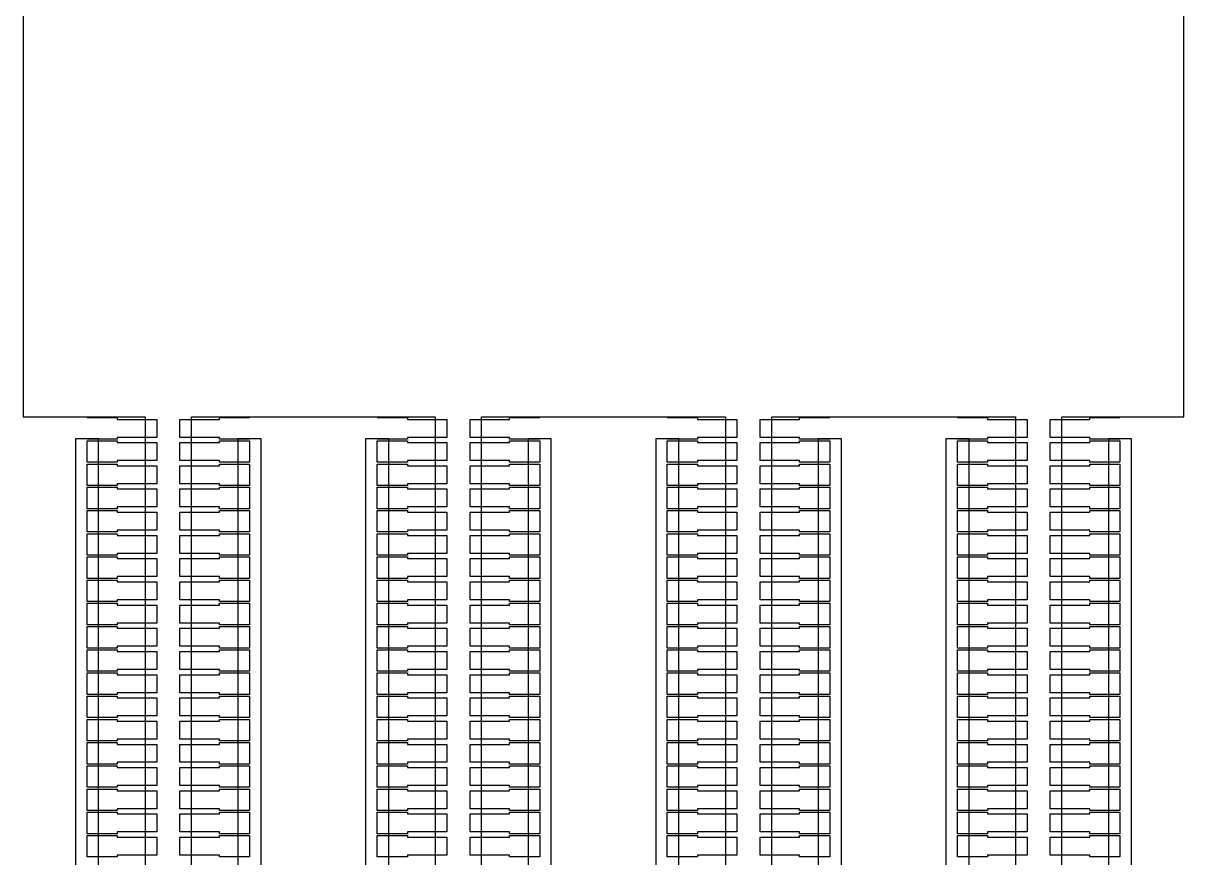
# Model space of a CAD drawing. Extents: x -38350 to 38650, y -35000 to 36000.
# Drawn here: x 0 to 1000, y -380 to 339 of the extents above; entities that cross this region are included whole.
import ezdxf

# ---------------------------------------------------------------- set-up
doc = ezdxf.new("R2010")
doc.units = 0
doc.header["$MEASUREMENT"] = 0
doc.layers.add('Layer1', color=10, linetype='Continuous')

msp = doc.modelspace()

# ---------------------------------------------------------------- linework, layer by layer
for p, q in [((0, 3500), (0, 0)), ((1000, 0), (1000, 3500)), ((0, 0), (55, 0)), ((55, 0), (55, -0.75)), ((195, -0.75), (195, 0)), ((195, 0), (305, 0)), ((305, 0), (305, -0.75)), ((445, -0.75), (445, 0)), ((445, 0), (555, 0)), ((555, 0), (555, -0.75)), ((695, -0.75), (695, 0)), ((695, 0), (805, 0)), ((805, 0), (805, -0.75)), ((945, -0.75), (945, 0)), ((945, 0), (1000, 0)), ((55, -0.75), (81, -0.75)), ((81, -0.75), (81, -2.25)), ((81, -2.25), (115, -2.25)), ((115, -2.25), (115, -17.75)), ((135, -17.75), (135, -2.25)), ((135, -2.25), (169, -2.25)), ((169, -2.25), (169, -0.75)), ((169, -0.75), (195, -0.75)), ((305, -0.75), (331, -0.75)), ((331, -0.75), (331, -2.25)), ((331, -2.25), (365, -2.25)), ((365, -2.25), (365, -17.75)), ((385, -17.75), (385, -2.25)), ((385, -2.25), (419, -2.25)), ((419, -2.25), (419, -0.75)), ((419, -0.75), (445, -0.75)), ((555, -0.75), (581, -0.75)), ((581, -0.75), (581, -2.25)), ((581, -2.25), (615, -2.25)), ((615, -2.25), (615, -17.75)), ((635, -17.75), (635, -2.25)), ((635, -2.25), (669, -2.25)), ((669, -2.25), (669, -0.75)), ((669, -0.75), (695, -0.75)), ((805, -0.75), (831, -0.75)), ((831, -0.75), (831, -2.25)), ((831, -2.25), (865, -2.25)), ((865, -2.25), (865, -17.75)), ((885, -17.75), (885, -2.25)), ((885, -2.25), (919, -2.25)), ((919, -2.25), (919, -0.75)), ((919, -0.75), (945, -0.75)), ((55, -19), (45, -19)), ((45, -19), (45, -1000)), ((55, -19.25), (55, -19)), ((81, -19.25), (55, -19.25)), ((115, -17.75), (81, -17.75)), ((81, -17.75), (81, -19.25)), ((169, -17.75), (135, -17.75)), ((169, -19.25), (169, -17.75)), ((195, -19.25), (169, -19.25)), ((205, -19), (195, -19)), ((195, -19), (195, -19.25)), ((205, -1000), (205, -19)), ((305, -19), (295, -19)), ((295, -19), (295, -1000)), ((305, -19.25), (305, -19)), ((331, -19.25), (305, -19.25)), ((365, -17.75), (331, -17.75)), ((331, -17.75), (331, -19.25)), ((419, -17.75), (385, -17.75)), ((419, -19.25), (419, -17.75)), ((445, -19.25), (419, -19.25)), ((455, -19), (445, -19)), ((445, -19), (445, -19.25)), ((455, -1000), (455, -19)), ((555, -19), (545, -19)), ((545, -19), (545, -1000)), ((555, -19.25), (555, -19)), ((581, -19.25), (555, -19.25)), ((615, -17.75), (581, -17.75)), ((581, -17.75), (581, -19.25)), ((669, -17.75), (635, -17.75)), ((669, -19.25), (669, -17.75)), ((695, -19.25), (669, -19.25)), ((705, -19), (695, -19)), ((695, -19), (695, -19.25)), ((705, -1000), (705, -19)), ((805, -19), (795, -19)), ((795, -19), (795, -1000)), ((805, -19.25), (805, -19)), ((831, -19.25), (805, -19.25)), ((865, -17.75), (831, -17.75)), ((831, -17.75), (831, -19.25)), ((919, -17.75), (885, -17.75)), ((919, -19.25), (919, -17.75)), ((945, -19.25), (919, -19.25)), ((955, -19), (945, -19)), ((945, -19), (945, -19.25)), ((955, -1000), (955, -19)), ((55, -39.25), (55, -20.75)), ((55, -20.75), (81, -20.75)), ((81, -20.75), (81, -22.25)), ((81, -22.25), (115, -22.25)), ((115, -22.25), (115, -37.75)), ((135, -37.75), (135, -22.25)), ((135, -22.25), (169, -22.25)), ((169, -22.25), (169, -20.75)), ((169, -20.75), (195, -20.75)), ((195, -20.75), (195, -39.25)), ((305, -39.25), (305, -20.75)), ((305, -20.75), (331, -20.75)), ((331, -20.75), (331, -22.25)), ((331, -22.25), (365, -22.25)), ((365, -22.25), (365, -37.75)), ((385, -37.75), (385, -22.25)), ((385, -22.25), (419, -22.25)), ((419, -22.25), (419, -20.75)), ((419, -20.75), (445, -20.75)), ((445, -20.75), (445, -39.25)), ((555, -39.25), (555, -20.75)), ((555, -20.75), (581, -20.75)), ((581, -20.75), (581, -22.25)), ((581, -22.25), (615, -22.25)), ((615, -22.25), (615, -37.75)), ((635, -37.75), (635, -22.25)), ((635, -22.25), (669, -22.25)), ((669, -22.25), (669, -20.75)), ((669, -20.75), (695, -20.75)), ((695, -20.75), (695, -39.25)), ((805, -39.25), (805, -20.75)), ((805, -20.75), (831, -20.75)), ((831, -20.75), (831, -22.25)), ((831, -22.25), (865, -22.25)), ((865, -22.25), (865, -37.75)), ((885, -37.75), (885, -22.25)), ((885, -22.25), (919, -22.25)), ((919, -22.25), (919, -20.75)), ((919, -20.75), (945, -20.75)), ((945, -20.75), (945, -39.25)), ((81, -39.25), (55, -39.25)), ((115, -37.75), (81, -37.75)), ((81, -37.75), (81, -39.25)), ((169, -37.75), (135, -37.75)), ((169, -39.25), (169, -37.75)), ((195, -39.25), (169, -39.25)), ((331, -39.25), (305, -39.25)), ((365, -37.75), (331, -37.75)), ((331, -37.75), (331, -39.25)), ((419, -37.75), (385, -37.75)), ((419, -39.25), (419, -37.75)), ((445, -39.25), (419, -39.25)), ((581, -39.25), (555, -39.25)), ((615, -37.75), (581, -37.75)), ((581, -37.75), (581, -39.25)), ((669, -37.75), (635, -37.75)), ((669, -39.25), (669, -37.75)), ((695, -39.25), (669, -39.25)), ((831, -39.25), (805, -39.25)), ((865, -37.75), (831, -37.75)), ((831, -37.75), (831, -39.25)), ((919, -37.75), (885, -37.75)), ((919, -39.25), (919, -37.75)), ((945, -39.25), (919, -39.25)), ((55, -59.25), (55, -40.75)), ((55, -40.75), (81, -40.75)), ((81, -40.75), (81, -42.25)), ((81, -42.25), (115, -42.25)), ((115, -42.25), (115, -57.75)), ((135, -57.75), (135, -42.25)), ((135, -42.25), (169, -42.25)), ((169, -42.25), (169, -40.75)), ((169, -40.75), (195, -40.75)), ((195, -40.75), (195, -59.25)), ((305, -59.25), (305, -40.75)), ((305, -40.75), (331, -40.75)), ((331, -40.75), (331, -42.25)), ((331, -42.25), (365, -42.25)), ((365, -42.25), (365, -57.75)), ((385, -57.75), (385, -42.25)), ((385, -42.25), (419, -42.25)), ((419, -42.25), (419, -40.75)), ((419, -40.75), (445, -40.75)), ((445, -40.75), (445, -59.25)), ((555, -59.25), (555, -40.75)), ((555, -40.75), (581, -40.75)), ((581, -40.75), (581, -42.25)), ((581, -42.25), (615, -42.25)), ((615, -42.25), (615, -57.75)), ((635, -57.75), (635, -42.25)), ((635, -42.25), (669, -42.25)), ((669, -42.25), (669, -40.75)), ((669, -40.75), (695, -40.75)), ((695, -40.75), (695, -59.25)), ((805, -59.25), (805, -40.75)), ((805, -40.75), (831, -40.75)), ((831, -40.75), (831, -42.25)), ((831, -42.25), (865, -42.25)), ((865, -42.25), (865, -57.75)), ((885, -57.75), (885, -42.25)), ((885, -42.25), (919, -42.25)), ((919, -42.25), (919, -40.75)), ((919, -40.75), (945, -40.75)), ((945, -40.75), (945, -59.25)), ((81, -59.25), (55, -59.25)), ((115, -57.75), (81, -57.75)), ((81, -57.75), (81, -59.25)), ((169, -57.75), (135, -57.75)), ((169, -59.25), (169, -57.75)), ((195, -59.25), (169, -59.25)), ((331, -59.25), (305, -59.25)), ((365, -57.75), (331, -57.75)), ((331, -57.75), (331, -59.25)), ((419, -57.75), (385, -57.75)), ((419, -59.25), (419, -57.75)), ((445, -59.25), (419, -59.25)), ((581, -59.25), (555, -59.25)), ((615, -57.75), (581, -57.75)), ((581, -57.75), (581, -59.25)), ((669, -57.75), (635, -57.75)), ((669, -59.25), (669, -57.75)), ((695, -59.25), (669, -59.25)), ((831, -59.25), (805, -59.25)), ((865, -57.75), (831, -57.75)), ((831, -57.75), (831, -59.25)), ((919, -57.75), (885, -57.75)), ((919, -59.25), (919, -57.75)), ((945, -59.25), (919, -59.25)), ((55, -79.25), (55, -60.75)), ((55, -60.75), (81, -60.75)), ((81, -60.75), (81, -62.25)), ((81, -62.25), (115, -62.25)), ((115, -62.25), (115, -77.75)), ((135, -77.75), (135, -62.25)), ((135, -62.25), (169, -62.25)), ((169, -62.25), (169, -60.75)), ((169, -60.75), (195, -60.75)), ((195, -60.75), (195, -79.25)), ((305, -79.25), (305, -60.75)), ((305, -60.75), (331, -60.75)), ((331, -60.75), (331, -62.25)), ((331, -62.25), (365, -62.25)), ((365, -62.25), (365, -77.75)), ((385, -77.75), (385, -62.25)), ((385, -62.25), (419, -62.25)), ((419, -62.25), (419, -60.75)), ((419, -60.75), (445, -60.75)), ((445, -60.75), (445, -79.25)), ((555, -79.25), (555, -60.75)), ((555, -60.75), (581, -60.75)), ((581, -60.75), (581, -62.25)), ((581, -62.25), (615, -62.25)), ((615, -62.25), (615, -77.75)), ((635, -77.75), (635, -62.25)), ((635, -62.25), (669, -62.25)), ((669, -62.25), (669, -60.75)), ((669, -60.75), (695, -60.75)), ((695, -60.75), (695, -79.25)), ((805, -79.25), (805, -60.75)), ((805, -60.75), (831, -60.75)), ((831, -60.75), (831, -62.25)), ((831, -62.25), (865, -62.25)), ((865, -62.25), (865, -77.75)), ((885, -77.75), (885, -62.25)), ((885, -62.25), (919, -62.25)), ((919, -62.25), (919, -60.75)), ((919, -60.75), (945, -60.75)), ((945, -60.75), (945, -79.25)), ((81, -79.25), (55, -79.25)), ((115, -77.75), (81, -77.75)), ((81, -77.75), (81, -79.25)), ((169, -77.75), (135, -77.75)), ((169, -79.25), (169, -77.75)), ((195, -79.25), (169, -79.25)), ((331, -79.25), (305, -79.25)), ((365, -77.75), (331, -77.75)), ((331, -77.75), (331, -79.25)), ((419, -77.75), (385, -77.75)), ((419, -79.25), (419, -77.75)), ((445, -79.25), (419, -79.25)), ((581, -79.25), (555, -79.25)), ((615, -77.75), (581, -77.75)), ((581, -77.75), (581, -79.25)), ((669, -77.75), (635, -77.75)), ((669, -79.25), (669, -77.75)), ((695, -79.25), (669, -79.25)), ((831, -79.25), (805, -79.25)), ((865, -77.75), (831, -77.75)), ((831, -77.75), (831, -79.25)), ((919, -77.75), (885, -77.75)), ((919, -79.25), (919, -77.75)), ((945, -79.25), (919, -79.25)), ((55, -99.25), (55, -80.75)), ((55, -80.75), (81, -80.75)), ((81, -80.75), (81, -82.25)), ((81, -82.25), (115, -82.25)), ((115, -82.25), (115, -97.75)), ((135, -97.75), (135, -82.25)), ((135, -82.25), (169, -82.25)), ((169, -82.25), (169, -80.75)), ((169, -80.75), (195, -80.75)), ((195, -80.75), (195, -99.25)), ((305, -99.25), (305, -80.75)), ((305, -80.75), (331, -80.75)), ((331, -80.75), (331, -82.25)), ((331, -82.25), (365, -82.25)), ((365, -82.25), (365, -97.75)), ((385, -97.75), (385, -82.25)), ((385, -82.25), (419, -82.25)), ((419, -82.25), (419, -80.75)), ((419, -80.75), (445, -80.75)), ((445, -80.75), (445, -99.25)), ((555, -99.25), (555, -80.75)), ((555, -80.75), (581, -80.75)), ((581, -80.75), (581, -82.25)), ((581, -82.25), (615, -82.25)), ((615, -82.25), (615, -97.75)), ((635, -97.75), (635, -82.25)), ((635, -82.25), (669, -82.25)), ((669, -82.25), (669, -80.75)), ((669, -80.75), (695, -80.75)), ((695, -80.75), (695, -99.25)), ((805, -99.25), (805, -80.75)), ((805, -80.75), (831, -80.75)), ((831, -80.75), (831, -82.25)), ((831, -82.25), (865, -82.25)), ((865, -82.25), (865, -97.75)), ((885, -97.75), (885, -82.25)), ((885, -82.25), (919, -82.25)), ((919, -82.25), (919, -80.75)), ((919, -80.75), (945, -80.75)), ((945, -80.75), (945, -99.25)), ((81, -99.25), (55, -99.25)), ((115, -97.75), (81, -97.75)), ((81, -97.75), (81, -99.25)), ((169, -97.75), (135, -97.75)), ((169, -99.25), (169, -97.75)), ((195, -99.25), (169, -99.25)), ((331, -99.25), (305, -99.25)), ((365, -97.75), (331, -97.75)), ((331, -97.75), (331, -99.25)), ((419, -97.75), (385, -97.75)), ((419, -99.25), (419, -97.75)), ((445, -99.25), (419, -99.25)), ((581, -99.25), (555, -99.25)), ((615, -97.75), (581, -97.75)), ((581, -97.75), (581, -99.25)), ((669, -97.75), (635, -97.75)), ((669, -99.25), (669, -97.75)), ((695, -99.25), (669, -99.25)), ((831, -99.25), (805, -99.25)), ((865, -97.75), (831, -97.75)), ((831, -97.75), (831, -99.25)), ((919, -97.75), (885, -97.75)), ((919, -99.25), (919, -97.75)), ((945, -99.25), (919, -99.25)), ((55, -119.25), (55, -100.75)), ((55, -100.75), (81, -100.75)), ((81, -100.75), (81, -102.25)), ((81, -102.25), (115, -102.25)), ((115, -102.25), (115, -117.75)), ((135, -117.75), (135, -102.25)), ((135, -102.25), (169, -102.25)), ((169, -102.25), (169, -100.75)), ((169, -100.75), (195, -100.75)), ((195, -100.75), (195, -119.25)), ((305, -119.25), (305, -100.75)), ((305, -100.75), (331, -100.75)), ((331, -100.75), (331, -102.25)), ((331, -102.25), (365, -102.25)), ((365, -102.25), (365, -117.75)), ((385, -117.75), (385, -102.25)), ((385, -102.25), (419, -102.25)), ((419, -102.25), (419, -100.75)), ((419, -100.75), (445, -100.75)), ((445, -100.75), (445, -119.25)), ((555, -119.25), (555, -100.75)), ((555, -100.75), (581, -100.75)), ((581, -100.75), (581, -102.25)), ((581, -102.25), (615, -102.25)), ((615, -102.25), (615, -117.75)), ((635, -117.75), (635, -102.25)), ((635, -102.25), (669, -102.25)), ((669, -102.25), (669, -100.75)), ((669, -100.75), (695, -100.75)), ((695, -100.75), (695, -119.25)), ((805, -119.25), (805, -100.75)), ((805, -100.75), (831, -100.75)), ((831, -100.75), (831, -102.25)), ((831, -102.25), (865, -102.25)), ((865, -102.25), (865, -117.75)), ((885, -117.75), (885, -102.25)), ((885, -102.25), (919, -102.25)), ((919, -102.25), (919, -100.75)), ((919, -100.75), (945, -100.75)), ((945, -100.75), (945, -119.25)), ((81, -119.25), (55, -119.25)), ((115, -117.75), (81, -117.75)), ((81, -117.75), (81, -119.25)), ((169, -117.75), (135, -117.75)), ((169, -119.25), (169, -117.75)), ((195, -119.25), (169, -119.25)), ((331, -119.25), (305, -119.25)), ((365, -117.75), (331, -117.75)), ((331, -117.75), (331, -119.25)), ((419, -117.75), (385, -117.75)), ((419, -119.25), (419, -117.75)), ((445, -119.25), (419, -119.25)), ((581, -119.25), (555, -119.25)), ((615, -117.75), (581, -117.75)), ((581, -117.75), (581, -119.25)), ((669, -117.75), (635, -117.75)), ((669, -119.25), (669, -117.75)), ((695, -119.25), (669, -119.25)), ((831, -119.25), (805, -119.25)), ((865, -117.75), (831, -117.75)), ((831, -117.75), (831, -119.25)), ((919, -117.75), (885, -117.75)), ((919, -119.25), (919, -117.75)), ((945, -119.25), (919, -119.25)), ((55, -139.25), (55, -120.75)), ((55, -120.75), (81, -120.75)), ((81, -120.75), (81, -122.25)), ((81, -122.25), (115, -122.25)), ((115, -122.25), (115, -137.75)), ((135, -137.75), (135, -122.25)), ((135, -122.25), (169, -122.25)), ((169, -122.25), (169, -120.75)), ((169, -120.75), (195, -120.75)), ((195, -120.75), (195, -139.25)), ((305, -139.25), (305, -120.75)), ((305, -120.75), (331, -120.75)), ((331, -120.75), (331, -122.25)), ((331, -122.25), (365, -122.25)), ((365, -122.25), (365, -137.75)), ((385, -137.75), (385, -122.25)), ((385, -122.25), (419, -122.25)), ((419, -122.25), (419, -120.75)), ((419, -120.75), (445, -120.75)), ((445, -120.75), (445, -139.25)), ((555, -139.25), (555, -120.75)), ((555, -120.75), (581, -120.75)), ((581, -120.75), (581, -122.25)), ((581, -122.25), (615, -122.25)), ((615, -122.25), (615, -137.75)), ((635, -137.75), (635, -122.25)), ((635, -122.25), (669, -122.25)), ((669, -122.25), (669, -120.75)), ((669, -120.75), (695, -120.75)), ((695, -120.75), (695, -139.25)), ((805, -139.25), (805, -120.75)), ((805, -120.75), (831, -120.75)), ((831, -120.75), (831, -122.25)), ((831, -122.25), (865, -122.25)), ((865, -122.25), (865, -137.75)), ((885, -137.75), (885, -122.25)), ((885, -122.25), (919, -122.25)), ((919, -122.25), (919, -120.75)), ((919, -120.75), (945, -120.75)), ((945, -120.75), (945, -139.25)), ((81, -139.25), (55, -139.25)), ((115, -137.75), (81, -137.75)), ((81, -137.75), (81, -139.25)), ((169, -137.75), (135, -137.75)), ((169, -139.25), (169, -137.75)), ((195, -139.25), (169, -139.25)), ((331, -139.25), (305, -139.25)), ((365, -137.75), (331, -137.75)), ((331, -137.75), (331, -139.25)), ((419, -137.75), (385, -137.75)), ((419, -139.25), (419, -137.75)), ((445, -139.25), (419, -139.25)), ((581, -139.25), (555, -139.25)), ((615, -137.75), (581, -137.75)), ((581, -137.75), (581, -139.25)), ((669, -137.75), (635, -137.75)), ((669, -139.25), (669, -137.75)), ((695, -139.25), (669, -139.25)), ((831, -139.25), (805, -139.25)), ((865, -137.75), (831, -137.75)), ((831, -137.75), (831, -139.25)), ((919, -137.75), (885, -137.75)), ((919, -139.25), (919, -137.75)), ((945, -139.25), (919, -139.25)), ((55, -159.25), (55, -140.75)), ((55, -140.75), (81, -140.75)), ((81, -140.75), (81, -142.25)), ((81, -142.25), (115, -142.25)), ((115, -142.25), (115, -157.75)), ((135, -157.75), (135, -142.25)), ((135, -142.25), (169, -142.25)), ((169, -142.25), (169, -140.75)), ((169, -140.75), (195, -140.75)), ((195, -140.75), (195, -159.25)), ((305, -159.25), (305, -140.75)), ((305, -140.75), (331, -140.75)), ((331, -140.75), (331, -142.25)), ((331, -142.25), (365, -142.25)), ((365, -142.25), (365, -157.75)), ((385, -157.75), (385, -142.25)), ((385, -142.25), (419, -142.25)), ((419, -142.25), (419, -140.75)), ((419, -140.75), (445, -140.75)), ((445, -140.75), (445, -159.25)), ((555, -159.25), (555, -140.75)), ((555, -140.75), (581, -140.75)), ((581, -140.75), (581, -142.25)), ((581, -142.25), (615, -142.25)), ((615, -142.25), (615, -157.75)), ((635, -157.75), (635, -142.25)), ((635, -142.25), (669, -142.25)), ((669, -142.25), (669, -140.75)), ((669, -140.75), (695, -140.75)), ((695, -140.75), (695, -159.25)), ((805, -159.25), (805, -140.75)), ((805, -140.75), (831, -140.75)), ((831, -140.75), (831, -142.25)), ((831, -142.25), (865, -142.25)), ((865, -142.25), (865, -157.75)), ((885, -157.75), (885, -142.25)), ((885, -142.25), (919, -142.25)), ((919, -142.25), (919, -140.75)), ((919, -140.75), (945, -140.75)), ((945, -140.75), (945, -159.25)), ((81, -159.25), (55, -159.25)), ((115, -157.75), (81, -157.75)), ((81, -157.75), (81, -159.25)), ((169, -157.75), (135, -157.75)), ((169, -159.25), (169, -157.75)), ((195, -159.25), (169, -159.25)), ((331, -159.25), (305, -159.25)), ((365, -157.75), (331, -157.75)), ((331, -157.75), (331, -159.25)), ((419, -157.75), (385, -157.75)), ((419, -159.25), (419, -157.75)), ((445, -159.25), (419, -159.25)), ((581, -159.25), (555, -159.25)), ((615, -157.75), (581, -157.75)), ((581, -157.75), (581, -159.25)), ((669, -157.75), (635, -157.75)), ((669, -159.25), (669, -157.75)), ((695, -159.25), (669, -159.25)), ((831, -159.25), (805, -159.25)), ((865, -157.75), (831, -157.75)), ((831, -157.75), (831, -159.25)), ((919, -157.75), (885, -157.75)), ((919, -159.25), (919, -157.75)), ((945, -159.25), (919, -159.25)), ((55, -179.25), (55, -160.75)), ((55, -160.75), (81, -160.75)), ((81, -160.75), (81, -162.25)), ((81, -162.25), (115, -162.25)), ((115, -162.25), (115, -177.75)), ((135, -177.75), (135, -162.25)), ((135, -162.25), (169, -162.25)), ((169, -162.25), (169, -160.75)), ((169, -160.75), (195, -160.75)), ((195, -160.75), (195, -179.25)), ((305, -179.25), (305, -160.75)), ((305, -160.75), (331, -160.75)), ((331, -160.75), (331, -162.25)), ((331, -162.25), (365, -162.25)), ((365, -162.25), (365, -177.75)), ((385, -177.75), (385, -162.25)), ((385, -162.25), (419, -162.25)), ((419, -162.25), (419, -160.75)), ((419, -160.75), (445, -160.75)), ((445, -160.75), (445, -179.25)), ((555, -179.25), (555, -160.75)), ((555, -160.75), (581, -160.75)), ((581, -160.75), (581, -162.25)), ((581, -162.25), (615, -162.25)), ((615, -162.25), (615, -177.75)), ((635, -177.75), (635, -162.25)), ((635, -162.25), (669, -162.25)), ((669, -162.25), (669, -160.75)), ((669, -160.75), (695, -160.75)), ((695, -160.75), (695, -179.25)), ((805, -179.25), (805, -160.75)), ((805, -160.75), (831, -160.75)), ((831, -160.75), (831, -162.25)), ((831, -162.25), (865, -162.25)), ((865, -162.25), (865, -177.75)), ((885, -177.75), (885, -162.25)), ((885, -162.25), (919, -162.25)), ((919, -162.25), (919, -160.75)), ((919, -160.75), (945, -160.75)), ((945, -160.75), (945, -179.25)), ((81, -179.25), (55, -179.25)), ((115, -177.75), (81, -177.75)), ((81, -177.75), (81, -179.25)), ((169, -177.75), (135, -177.75)), ((169, -179.25), (169, -177.75)), ((195, -179.25), (169, -179.25)), ((331, -179.25), (305, -179.25)), ((365, -177.75), (331, -177.75)), ((331, -177.75), (331, -179.25)), ((419, -177.75), (385, -177.75)), ((419, -179.25), (419, -177.75)), ((445, -179.25), (419, -179.25)), ((581, -179.25), (555, -179.25)), ((615, -177.75), (581, -177.75)), ((581, -177.75), (581, -179.25)), ((669, -177.75), (635, -177.75)), ((669, -179.25), (669, -177.75)), ((695, -179.25), (669, -179.25)), ((831, -179.25), (805, -179.25)), ((865, -177.75), (831, -177.75)), ((831, -177.75), (831, -179.25)), ((919, -177.75), (885, -177.75)), ((919, -179.25), (919, -177.75)), ((945, -179.25), (919, -179.25)), ((55, -199.25), (55, -180.75)), ((55, -180.75), (81, -180.75)), ((81, -180.75), (81, -182.25)), ((81, -182.25), (115, -182.25)), ((115, -182.25), (115, -197.75)), ((135, -197.75), (135, -182.25)), ((135, -182.25), (169, -182.25)), ((169, -182.25), (169, -180.75)), ((169, -180.75), (195, -180.75)), ((195, -180.75), (195, -199.25)), ((305, -199.25), (305, -180.75)), ((305, -180.75), (331, -180.75)), ((331, -180.75), (331, -182.25)), ((331, -182.25), (365, -182.25)), ((365, -182.25), (365, -197.75)), ((385, -197.75), (385, -182.25)), ((385, -182.25), (419, -182.25)), ((419, -182.25), (419, -180.75)), ((419, -180.75), (445, -180.75)), ((445, -180.75), (445, -199.25)), ((555, -199.25), (555, -180.75)), ((555, -180.75), (581, -180.75)), ((581, -180.75), (581, -182.25)), ((581, -182.25), (615, -182.25)), ((615, -182.25), (615, -197.75)), ((635, -197.75), (635, -182.25)), ((635, -182.25), (669, -182.25)), ((669, -182.25), (669, -180.75)), ((669, -180.75), (695, -180.75)), ((695, -180.75), (695, -199.25)), ((805, -199.25), (805, -180.75)), ((805, -180.75), (831, -180.75)), ((831, -180.75), (831, -182.25)), ((831, -182.25), (865, -182.25)), ((865, -182.25), (865, -197.75)), ((885, -197.75), (885, -182.25)), ((885, -182.25), (919, -182.25)), ((919, -182.25), (919, -180.75)), ((919, -180.75), (945, -180.75)), ((945, -180.75), (945, -199.25)), ((81, -199.25), (55, -199.25)), ((115, -197.75), (81, -197.75)), ((81, -197.75), (81, -199.25)), ((169, -197.75), (135, -197.75)), ((169, -199.25), (169, -197.75)), ((195, -199.25), (169, -199.25)), ((331, -199.25), (305, -199.25)), ((365, -197.75), (331, -197.75)), ((331, -197.75), (331, -199.25)), ((419, -197.75), (385, -197.75)), ((419, -199.25), (419, -197.75)), ((445, -199.25), (419, -199.25)), ((581, -199.25), (555, -199.25)), ((615, -197.75), (581, -197.75)), ((581, -197.75), (581, -199.25)), ((669, -197.75), (635, -197.75)), ((669, -199.25), (669, -197.75)), ((695, -199.25), (669, -199.25)), ((831, -199.25), (805, -199.25)), ((865, -197.75), (831, -197.75)), ((831, -197.75), (831, -199.25)), ((919, -197.75), (885, -197.75)), ((919, -199.25), (919, -197.75)), ((945, -199.25), (919, -199.25)), ((55, -219.25), (55, -200.75)), ((55, -200.75), (81, -200.75)), ((81, -200.75), (81, -202.25)), ((81, -202.25), (115, -202.25)), ((115, -202.25), (115, -217.75)), ((135, -217.75), (135, -202.25)), ((135, -202.25), (169, -202.25)), ((169, -202.25), (169, -200.75)), ((169, -200.75), (195, -200.75)), ((195, -200.75), (195, -219.25)), ((305, -219.25), (305, -200.75)), ((305, -200.75), (331, -200.75)), ((331, -200.75), (331, -202.25)), ((331, -202.25), (365, -202.25)), ((365, -202.25), (365, -217.75)), ((385, -217.75), (385, -202.25)), ((385, -202.25), (419, -202.25)), ((419, -202.25), (419, -200.75)), ((419, -200.75), (445, -200.75)), ((445, -200.75), (445, -219.25)), ((555, -219.25), (555, -200.75)), ((555, -200.75), (581, -200.75)), ((581, -200.75), (581, -202.25)), ((581, -202.25), (615, -202.25)), ((615, -202.25), (615, -217.75)), ((635, -217.75), (635, -202.25)), ((635, -202.25), (669, -202.25)), ((669, -202.25), (669, -200.75)), ((669, -200.75), (695, -200.75)), ((695, -200.75), (695, -219.25)), ((805, -219.25), (805, -200.75)), ((805, -200.75), (831, -200.75)), ((831, -200.75), (831, -202.25)), ((831, -202.25), (865, -202.25)), ((865, -202.25), (865, -217.75)), ((885, -217.75), (885, -202.25)), ((885, -202.25), (919, -202.25)), ((919, -202.25), (919, -200.75)), ((919, -200.75), (945, -200.75)), ((945, -200.75), (945, -219.25)), ((81, -219.25), (55, -219.25)), ((115, -217.75), (81, -217.75)), ((81, -217.75), (81, -219.25)), ((169, -217.75), (135, -217.75)), ((169, -219.25), (169, -217.75)), ((195, -219.25), (169, -219.25)), ((331, -219.25), (305, -219.25)), ((365, -217.75), (331, -217.75)), ((331, -217.75), (331, -219.25)), ((419, -217.75), (385, -217.75)), ((419, -219.25), (419, -217.75)), ((445, -219.25), (419, -219.25)), ((581, -219.25), (555, -219.25)), ((615, -217.75), (581, -217.75)), ((581, -217.75), (581, -219.25)), ((669, -217.75), (635, -217.75)), ((669, -219.25), (669, -217.75)), ((695, -219.25), (669, -219.25)), ((831, -219.25), (805, -219.25)), ((865, -217.75), (831, -217.75)), ((831, -217.75), (831, -219.25)), ((919, -217.75), (885, -217.75)), ((919, -219.25), (919, -217.75)), ((945, -219.25), (919, -219.25)), ((55, -239.25), (55, -220.75)), ((55, -220.75), (81, -220.75)), ((81, -220.75), (81, -222.25)), ((81, -222.25), (115, -222.25)), ((115, -222.25), (115, -237.75)), ((135, -237.75), (135, -222.25)), ((135, -222.25), (169, -222.25)), ((169, -222.25), (169, -220.75)), ((169, -220.75), (195, -220.75)), ((195, -220.75), (195, -239.25)), ((305, -239.25), (305, -220.75)), ((305, -220.75), (331, -220.75)), ((331, -220.75), (331, -222.25)), ((331, -222.25), (365, -222.25)), ((365, -222.25), (365, -237.75)), ((385, -237.75), (385, -222.25)), ((385, -222.25), (419, -222.25)), ((419, -222.25), (419, -220.75)), ((419, -220.75), (445, -220.75)), ((445, -220.75), (445, -239.25)), ((555, -239.25), (555, -220.75)), ((555, -220.75), (581, -220.75)), ((581, -220.75), (581, -222.25)), ((581, -222.25), (615, -222.25)), ((615, -222.25), (615, -237.75)), ((635, -237.75), (635, -222.25)), ((635, -222.25), (669, -222.25)), ((669, -222.25), (669, -220.75)), ((669, -220.75), (695, -220.75)), ((695, -220.75), (695, -239.25)), ((805, -239.25), (805, -220.75)), ((805, -220.75), (831, -220.75)), ((831, -220.75), (831, -222.25)), ((831, -222.25), (865, -222.25)), ((865, -222.25), (865, -237.75)), ((885, -237.75), (885, -222.25)), ((885, -222.25), (919, -222.25)), ((919, -222.25), (919, -220.75)), ((919, -220.75), (945, -220.75)), ((945, -220.75), (945, -239.25)), ((81, -239.25), (55, -239.25)), ((115, -237.75), (81, -237.75)), ((81, -237.75), (81, -239.25)), ((169, -237.75), (135, -237.75)), ((169, -239.25), (169, -237.75)), ((195, -239.25), (169, -239.25)), ((331, -239.25), (305, -239.25)), ((365, -237.75), (331, -237.75)), ((331, -237.75), (331, -239.25)), ((419, -237.75), (385, -237.75)), ((419, -239.25), (419, -237.75)), ((445, -239.25), (419, -239.25)), ((581, -239.25), (555, -239.25)), ((615, -237.75), (581, -237.75)), ((581, -237.75), (581, -239.25)), ((669, -237.75), (635, -237.75)), ((669, -239.25), (669, -237.75)), ((695, -239.25), (669, -239.25)), ((831, -239.25), (805, -239.25)), ((865, -237.75), (831, -237.75)), ((831, -237.75), (831, -239.25)), ((919, -237.75), (885, -237.75)), ((919, -239.25), (919, -237.75)), ((945, -239.25), (919, -239.25)), ((55, -259.25), (55, -240.75)), ((55, -240.75), (81, -240.75)), ((81, -240.75), (81, -242.25)), ((81, -242.25), (115, -242.25)), ((115, -242.25), (115, -257.75)), ((135, -257.75), (135, -242.25)), ((135, -242.25), (169, -242.25)), ((169, -242.25), (169, -240.75)), ((169, -240.75), (195, -240.75)), ((195, -240.75), (195, -259.25)), ((305, -259.25), (305, -240.75)), ((305, -240.75), (331, -240.75)), ((331, -240.75), (331, -242.25)), ((331, -242.25), (365, -242.25)), ((365, -242.25), (365, -257.75)), ((385, -257.75), (385, -242.25)), ((385, -242.25), (419, -242.25)), ((419, -242.25), (419, -240.75)), ((419, -240.75), (445, -240.75)), ((445, -240.75), (445, -259.25)), ((555, -259.25), (555, -240.75)), ((555, -240.75), (581, -240.75)), ((581, -240.75), (581, -242.25)), ((581, -242.25), (615, -242.25)), ((615, -242.25), (615, -257.75)), ((635, -257.75), (635, -242.25)), ((635, -242.25), (669, -242.25)), ((669, -242.25), (669, -240.75)), ((669, -240.75), (695, -240.75)), ((695, -240.75), (695, -259.25)), ((805, -259.25), (805, -240.75)), ((805, -240.75), (831, -240.75)), ((831, -240.75), (831, -242.25)), ((831, -242.25), (865, -242.25)), ((865, -242.25), (865, -257.75)), ((885, -257.75), (885, -242.25)), ((885, -242.25), (919, -242.25)), ((919, -242.25), (919, -240.75)), ((919, -240.75), (945, -240.75)), ((945, -240.75), (945, -259.25)), ((81, -259.25), (55, -259.25)), ((115, -257.75), (81, -257.75)), ((81, -257.75), (81, -259.25)), ((169, -257.75), (135, -257.75)), ((169, -259.25), (169, -257.75)), ((195, -259.25), (169, -259.25)), ((331, -259.25), (305, -259.25)), ((365, -257.75), (331, -257.75)), ((331, -257.75), (331, -259.25)), ((419, -257.75), (385, -257.75)), ((419, -259.25), (419, -257.75)), ((445, -259.25), (419, -259.25)), ((581, -259.25), (555, -259.25)), ((615, -257.75), (581, -257.75)), ((581, -257.75), (581, -259.25)), ((669, -257.75), (635, -257.75)), ((669, -259.25), (669, -257.75)), ((695, -259.25), (669, -259.25)), ((831, -259.25), (805, -259.25)), ((865, -257.75), (831, -257.75)), ((831, -257.75), (831, -259.25)), ((919, -257.75), (885, -257.75)), ((919, -259.25), (919, -257.75)), ((945, -259.25), (919, -259.25)), ((55, -279.25), (55, -260.75)), ((55, -260.75), (81, -260.75)), ((81, -260.75), (81, -262.25)), ((81, -262.25), (115, -262.25)), ((115, -262.25), (115, -277.75)), ((135, -277.75), (135, -262.25)), ((135, -262.25), (169, -262.25)), ((169, -262.25), (169, -260.75)), ((169, -260.75), (195, -260.75)), ((195, -260.75), (195, -279.25)), ((305, -279.25), (305, -260.75)), ((305, -260.75), (331, -260.75)), ((331, -260.75), (331, -262.25)), ((331, -262.25), (365, -262.25)), ((365, -262.25), (365, -277.75)), ((385, -277.75), (385, -262.25)), ((385, -262.25), (419, -262.25)), ((419, -262.25), (419, -260.75)), ((419, -260.75), (445, -260.75)), ((445, -260.75), (445, -279.25)), ((555, -279.25), (555, -260.75)), ((555, -260.75), (581, -260.75)), ((581, -260.75), (581, -262.25)), ((581, -262.25), (615, -262.25)), ((615, -262.25), (615, -277.75)), ((635, -277.75), (635, -262.25)), ((635, -262.25), (669, -262.25)), ((669, -262.25), (669, -260.75)), ((669, -260.75), (695, -260.75)), ((695, -260.75), (695, -279.25)), ((805, -279.25), (805, -260.75)), ((805, -260.75), (831, -260.75)), ((831, -260.75), (831, -262.25)), ((831, -262.25), (865, -262.25)), ((865, -262.25), (865, -277.75)), ((885, -277.75), (885, -262.25)), ((885, -262.25), (919, -262.25)), ((919, -262.25), (919, -260.75)), ((919, -260.75), (945, -260.75)), ((945, -260.75), (945, -279.25)), ((81, -279.25), (55, -279.25)), ((115, -277.75), (81, -277.75)), ((81, -277.75), (81, -279.25)), ((169, -277.75), (135, -277.75)), ((169, -279.25), (169, -277.75)), ((195, -279.25), (169, -279.25)), ((331, -279.25), (305, -279.25)), ((365, -277.75), (331, -277.75)), ((331, -277.75), (331, -279.25)), ((419, -277.75), (385, -277.75)), ((419, -279.25), (419, -277.75)), ((445, -279.25), (419, -279.25)), ((581, -279.25), (555, -279.25)), ((615, -277.75), (581, -277.75)), ((581, -277.75), (581, -279.25)), ((669, -277.75), (635, -277.75)), ((669, -279.25), (669, -277.75)), ((695, -279.25), (669, -279.25)), ((831, -279.25), (805, -279.25)), ((865, -277.75), (831, -277.75)), ((831, -277.75), (831, -279.25)), ((919, -277.75), (885, -277.75)), ((919, -279.25), (919, -277.75)), ((945, -279.25), (919, -279.25)), ((55, -299.25), (55, -280.75)), ((55, -280.75), (81, -280.75)), ((81, -280.75), (81, -282.25)), ((81, -282.25), (115, -282.25)), ((115, -282.25), (115, -297.75)), ((135, -297.75), (135, -282.25)), ((135, -282.25), (169, -282.25)), ((169, -282.25), (169, -280.75)), ((169, -280.75), (195, -280.75)), ((195, -280.75), (195, -299.25)), ((305, -299.25), (305, -280.75)), ((305, -280.75), (331, -280.75)), ((331, -280.75), (331, -282.25)), ((331, -282.25), (365, -282.25)), ((365, -282.25), (365, -297.75)), ((385, -297.75), (385, -282.25)), ((385, -282.25), (419, -282.25)), ((419, -282.25), (419, -280.75)), ((419, -280.75), (445, -280.75)), ((445, -280.75), (445, -299.25)), ((555, -299.25), (555, -280.75)), ((555, -280.75), (581, -280.75)), ((581, -280.75), (581, -282.25)), ((581, -282.25), (615, -282.25)), ((615, -282.25), (615, -297.75)), ((635, -297.75), (635, -282.25)), ((635, -282.25), (669, -282.25)), ((669, -282.25), (669, -280.75)), ((669, -280.75), (695, -280.75)), ((695, -280.75), (695, -299.25)), ((805, -299.25), (805, -280.75)), ((805, -280.75), (831, -280.75)), ((831, -280.75), (831, -282.25)), ((831, -282.25), (865, -282.25)), ((865, -282.25), (865, -297.75)), ((885, -297.75), (885, -282.25)), ((885, -282.25), (919, -282.25)), ((919, -282.25), (919, -280.75)), ((919, -280.75), (945, -280.75)), ((945, -280.75), (945, -299.25)), ((81, -299.25), (55, -299.25)), ((115, -297.75), (81, -297.75)), ((81, -297.75), (81, -299.25)), ((169, -297.75), (135, -297.75)), ((169, -299.25), (169, -297.75)), ((195, -299.25), (169, -299.25)), ((331, -299.25), (305, -299.25)), ((365, -297.75), (331, -297.75)), ((331, -297.75), (331, -299.25)), ((419, -297.75), (385, -297.75)), ((419, -299.25), (419, -297.75)), ((445, -299.25), (419, -299.25)), ((581, -299.25), (555, -299.25)), ((615, -297.75), (581, -297.75)), ((581, -297.75), (581, -299.25)), ((669, -297.75), (635, -297.75)), ((669, -299.25), (669, -297.75)), ((695, -299.25), (669, -299.25)), ((831, -299.25), (805, -299.25)), ((865, -297.75), (831, -297.75)), ((831, -297.75), (831, -299.25)), ((919, -297.75), (885, -297.75)), ((919, -299.25), (919, -297.75)), ((945, -299.25), (919, -299.25)), ((55, -319.25), (55, -300.75)), ((55, -300.75), (81, -300.75)), ((81, -300.75), (81, -302.25)), ((81, -302.25), (115, -302.25)), ((115, -302.25), (115, -317.75)), ((135, -317.75), (135, -302.25)), ((135, -302.25), (169, -302.25)), ((169, -302.25), (169, -300.75)), ((169, -300.75), (195, -300.75)), ((195, -300.75), (195, -319.25)), ((305, -319.25), (305, -300.75)), ((305, -300.75), (331, -300.75)), ((331, -300.75), (331, -302.25)), ((331, -302.25), (365, -302.25)), ((365, -302.25), (365, -317.75)), ((385, -317.75), (385, -302.25)), ((385, -302.25), (419, -302.25)), ((419, -302.25), (419, -300.75)), ((419, -300.75), (445, -300.75)), ((445, -300.75), (445, -319.25)), ((555, -319.25), (555, -300.75)), ((555, -300.75), (581, -300.75)), ((581, -300.75), (581, -302.25)), ((581, -302.25), (615, -302.25)), ((615, -302.25), (615, -317.75)), ((635, -317.75), (635, -302.25)), ((635, -302.25), (669, -302.25)), ((669, -302.25), (669, -300.75)), ((669, -300.75), (695, -300.75)), ((695, -300.75), (695, -319.25)), ((805, -319.25), (805, -300.75)), ((805, -300.75), (831, -300.75)), ((831, -300.75), (831, -302.25)), ((831, -302.25), (865, -302.25)), ((865, -302.25), (865, -317.75)), ((885, -317.75), (885, -302.25)), ((885, -302.25), (919, -302.25)), ((919, -302.25), (919, -300.75)), ((919, -300.75), (945, -300.75)), ((945, -300.75), (945, -319.25)), ((81, -319.25), (55, -319.25)), ((115, -317.75), (81, -317.75)), ((81, -317.75), (81, -319.25)), ((169, -317.75), (135, -317.75)), ((169, -319.25), (169, -317.75)), ((195, -319.25), (169, -319.25)), ((331, -319.25), (305, -319.25)), ((365, -317.75), (331, -317.75)), ((331, -317.75), (331, -319.25)), ((419, -317.75), (385, -317.75)), ((419, -319.25), (419, -317.75)), ((445, -319.25), (419, -319.25)), ((581, -319.25), (555, -319.25)), ((615, -317.75), (581, -317.75)), ((581, -317.75), (581, -319.25)), ((669, -317.75), (635, -317.75)), ((669, -319.25), (669, -317.75)), ((695, -319.25), (669, -319.25)), ((831, -319.25), (805, -319.25)), ((865, -317.75), (831, -317.75)), ((831, -317.75), (831, -319.25)), ((919, -317.75), (885, -317.75)), ((919, -319.25), (919, -317.75)), ((945, -319.25), (919, -319.25)), ((55, -339.25), (55, -320.75)), ((55, -320.75), (81, -320.75)), ((81, -320.75), (81, -322.25)), ((81, -322.25), (115, -322.25)), ((115, -322.25), (115, -337.75)), ((135, -337.75), (135, -322.25)), ((135, -322.25), (169, -322.25)), ((169, -322.25), (169, -320.75)), ((169, -320.75), (195, -320.75)), ((195, -320.75), (195, -339.25)), ((305, -339.25), (305, -320.75)), ((305, -320.75), (331, -320.75)), ((331, -320.75), (331, -322.25)), ((331, -322.25), (365, -322.25)), ((365, -322.25), (365, -337.75)), ((385, -337.75), (385, -322.25)), ((385, -322.25), (419, -322.25)), ((419, -322.25), (419, -320.75)), ((419, -320.75), (445, -320.75)), ((445, -320.75), (445, -339.25)), ((555, -339.25), (555, -320.75)), ((555, -320.75), (581, -320.75)), ((581, -320.75), (581, -322.25)), ((581, -322.25), (615, -322.25)), ((615, -322.25), (615, -337.75)), ((635, -337.75), (635, -322.25)), ((635, -322.25), (669, -322.25)), ((669, -322.25), (669, -320.75)), ((669, -320.75), (695, -320.75)), ((695, -320.75), (695, -339.25)), ((805, -339.25), (805, -320.75)), ((805, -320.75), (831, -320.75)), ((831, -320.75), (831, -322.25)), ((831, -322.25), (865, -322.25)), ((865, -322.25), (865, -337.75)), ((885, -337.75), (885, -322.25)), ((885, -322.25), (919, -322.25)), ((919, -322.25), (919, -320.75)), ((919, -320.75), (945, -320.75)), ((945, -320.75), (945, -339.25)), ((81, -339.25), (55, -339.25)), ((115, -337.75), (81, -337.75)), ((81, -337.75), (81, -339.25)), ((169, -337.75), (135, -337.75)), ((169, -339.25), (169, -337.75)), ((195, -339.25), (169, -339.25)), ((331, -339.25), (305, -339.25)), ((365, -337.75), (331, -337.75)), ((331, -337.75), (331, -339.25)), ((419, -337.75), (385, -337.75)), ((419, -339.25), (419, -337.75)), ((445, -339.25), (419, -339.25)), ((581, -339.25), (555, -339.25)), ((615, -337.75), (581, -337.75)), ((581, -337.75), (581, -339.25)), ((669, -337.75), (635, -337.75)), ((669, -339.25), (669, -337.75)), ((695, -339.25), (669, -339.25)), ((831, -339.25), (805, -339.25)), ((865, -337.75), (831, -337.75)), ((831, -337.75), (831, -339.25)), ((919, -337.75), (885, -337.75)), ((919, -339.25), (919, -337.75)), ((945, -339.25), (919, -339.25)), ((55, -359.25), (55, -340.75)), ((55, -340.75), (81, -340.75)), ((81, -340.75), (81, -342.25)), ((81, -342.25), (115, -342.25)), ((115, -342.25), (115, -357.75)), ((135, -357.75), (135, -342.25)), ((135, -342.25), (169, -342.25)), ((169, -342.25), (169, -340.75)), ((169, -340.75), (195, -340.75)), ((195, -340.75), (195, -359.25)), ((305, -359.25), (305, -340.75)), ((305, -340.75), (331, -340.75)), ((331, -340.75), (331, -342.25)), ((331, -342.25), (365, -342.25)), ((365, -342.25), (365, -357.75)), ((385, -357.75), (385, -342.25)), ((385, -342.25), (419, -342.25)), ((419, -342.25), (419, -340.75)), ((419, -340.75), (445, -340.75)), ((445, -340.75), (445, -359.25)), ((555, -359.25), (555, -340.75)), ((555, -340.75), (581, -340.75)), ((581, -340.75), (581, -342.25)), ((581, -342.25), (615, -342.25)), ((615, -342.25), (615, -357.75)), ((635, -357.75), (635, -342.25)), ((635, -342.25), (669, -342.25)), ((669, -342.25), (669, -340.75)), ((669, -340.75), (695, -340.75)), ((695, -340.75), (695, -359.25)), ((805, -359.25), (805, -340.75)), ((805, -340.75), (831, -340.75)), ((831, -340.75), (831, -342.25)), ((831, -342.25), (865, -342.25)), ((865, -342.25), (865, -357.75)), ((885, -357.75), (885, -342.25)), ((885, -342.25), (919, -342.25)), ((919, -342.25), (919, -340.75)), ((919, -340.75), (945, -340.75)), ((945, -340.75), (945, -359.25)), ((81, -359.25), (55, -359.25)), ((115, -357.75), (81, -357.75)), ((81, -357.75), (81, -359.25)), ((169, -357.75), (135, -357.75)), ((169, -359.25), (169, -357.75)), ((195, -359.25), (169, -359.25)), ((331, -359.25), (305, -359.25)), ((365, -357.75), (331, -357.75)), ((331, -357.75), (331, -359.25)), ((419, -357.75), (385, -357.75)), ((419, -359.25), (419, -357.75)), ((445, -359.25), (419, -359.25)), ((581, -359.25), (555, -359.25)), ((615, -357.75), (581, -357.75)), ((581, -357.75), (581, -359.25)), ((669, -357.75), (635, -357.75)), ((669, -359.25), (669, -357.75)), ((695, -359.25), (669, -359.25)), ((831, -359.25), (805, -359.25)), ((865, -357.75), (831, -357.75)), ((831, -357.75), (831, -359.25)), ((919, -357.75), (885, -357.75)), ((919, -359.25), (919, -357.75)), ((945, -359.25), (919, -359.25)), ((55, -379.25), (55, -360.75)), ((55, -360.75), (81, -360.75)), ((81, -360.75), (81, -362.25)), ((81, -362.25), (115, -362.25)), ((115, -362.25), (115, -377.75)), ((135, -377.75), (135, -362.25)), ((135, -362.25), (169, -362.25)), ((169, -362.25), (169, -360.75)), ((169, -360.75), (195, -360.75)), ((195, -360.75), (195, -379.25)), ((305, -379.25), (305, -360.75)), ((305, -360.75), (331, -360.75)), ((331, -360.75), (331, -362.25)), ((331, -362.25), (365, -362.25)), ((365, -362.25), (365, -377.75)), ((385, -377.75), (385, -362.25)), ((385, -362.25), (419, -362.25)), ((419, -362.25), (419, -360.75)), ((419, -360.75), (445, -360.75)), ((445, -360.75), (445, -379.25)), ((555, -379.25), (555, -360.75)), ((555, -360.75), (581, -360.75)), ((581, -360.75), (581, -362.25)), ((581, -362.25), (615, -362.25)), ((615, -362.25), (615, -377.75)), ((635, -377.75), (635, -362.25)), ((635, -362.25), (669, -362.25)), ((669, -362.25), (669, -360.75)), ((669, -360.75), (695, -360.75)), ((695, -360.75), (695, -379.25)), ((805, -379.25), (805, -360.75)), ((805, -360.75), (831, -360.75)), ((831, -360.75), (831, -362.25)), ((831, -362.25), (865, -362.25)), ((865, -362.25), (865, -377.75)), ((885, -377.75), (885, -362.25)), ((885, -362.25), (919, -362.25)), ((919, -362.25), (919, -360.75)), ((919, -360.75), (945, -360.75)), ((945, -360.75), (945, -379.25)), ((81, -379.25), (55, -379.25)), ((115, -377.75), (81, -377.75)), ((81, -377.75), (81, -379.25)), ((169, -377.75), (135, -377.75)), ((169, -379.25), (169, -377.75)), ((195, -379.25), (169, -379.25)), ((331, -379.25), (305, -379.25)), ((365, -377.75), (331, -377.75)), ((331, -377.75), (331, -379.25)), ((419, -377.75), (385, -377.75)), ((419, -379.25), (419, -377.75)), ((445, -379.25), (419, -379.25)), ((581, -379.25), (555, -379.25)), ((615, -377.75), (581, -377.75)), ((581, -377.75), (581, -379.25)), ((669, -377.75), (635, -377.75)), ((669, -379.25), (669, -377.75)), ((695, -379.25), (669, -379.25)), ((831, -379.25), (805, -379.25)), ((865, -377.75), (831, -377.75)), ((831, -377.75), (831, -379.25)), ((919, -377.75), (885, -377.75)), ((919, -379.25), (919, -377.75)), ((945, -379.25), (919, -379.25))]:
    msp.add_line(p, q)
at = {"layer": 'Layer1'}
for p, q in [((0, 3500), (0, 0)), ((1000, 0), (1000, 3500)), ((0, 0), (105, 0)), ((105, 0), (105, -1000)), ((145, -1000), (145, 0)), ((145, 0), (355, 0)), ((355, 0), (355, -1000)), ((395, -1000), (395, 0)), ((395, 0), (605, 0)), ((605, 0), (605, -1000)), ((645, -1000), (645, 0)), ((645, 0), (855, 0)), ((855, 0), (855, -1000)), ((895, -1000), (895, 0)), ((895, 0), (1000, 0)), ((65, -19), (45, -19)), ((45, -19), (45, -1000)), ((65, -1000), (65, -19)), ((205, -19), (185, -19)), ((185, -19), (185, -1000)), ((205, -1000), (205, -19)), ((315, -19), (295, -19)), ((295, -19), (295, -1000)), ((315, -1000), (315, -19)), ((455, -19), (435, -19)), ((435, -19), (435, -1000)), ((455, -1000), (455, -19)), ((565, -19), (545, -19)), ((545, -19), (545, -1000)), ((565, -1000), (565, -19)), ((705, -19), (685, -19)), ((685, -19), (685, -1000)), ((705, -1000), (705, -19)), ((815, -19), (795, -19)), ((795, -19), (795, -1000)), ((815, -1000), (815, -19)), ((955, -19), (935, -19)), ((935, -19), (935, -1000)), ((955, -1000), (955, -19))]:
    msp.add_line(p, q, dxfattribs=at)

doc.saveas('drawing.dxf')
